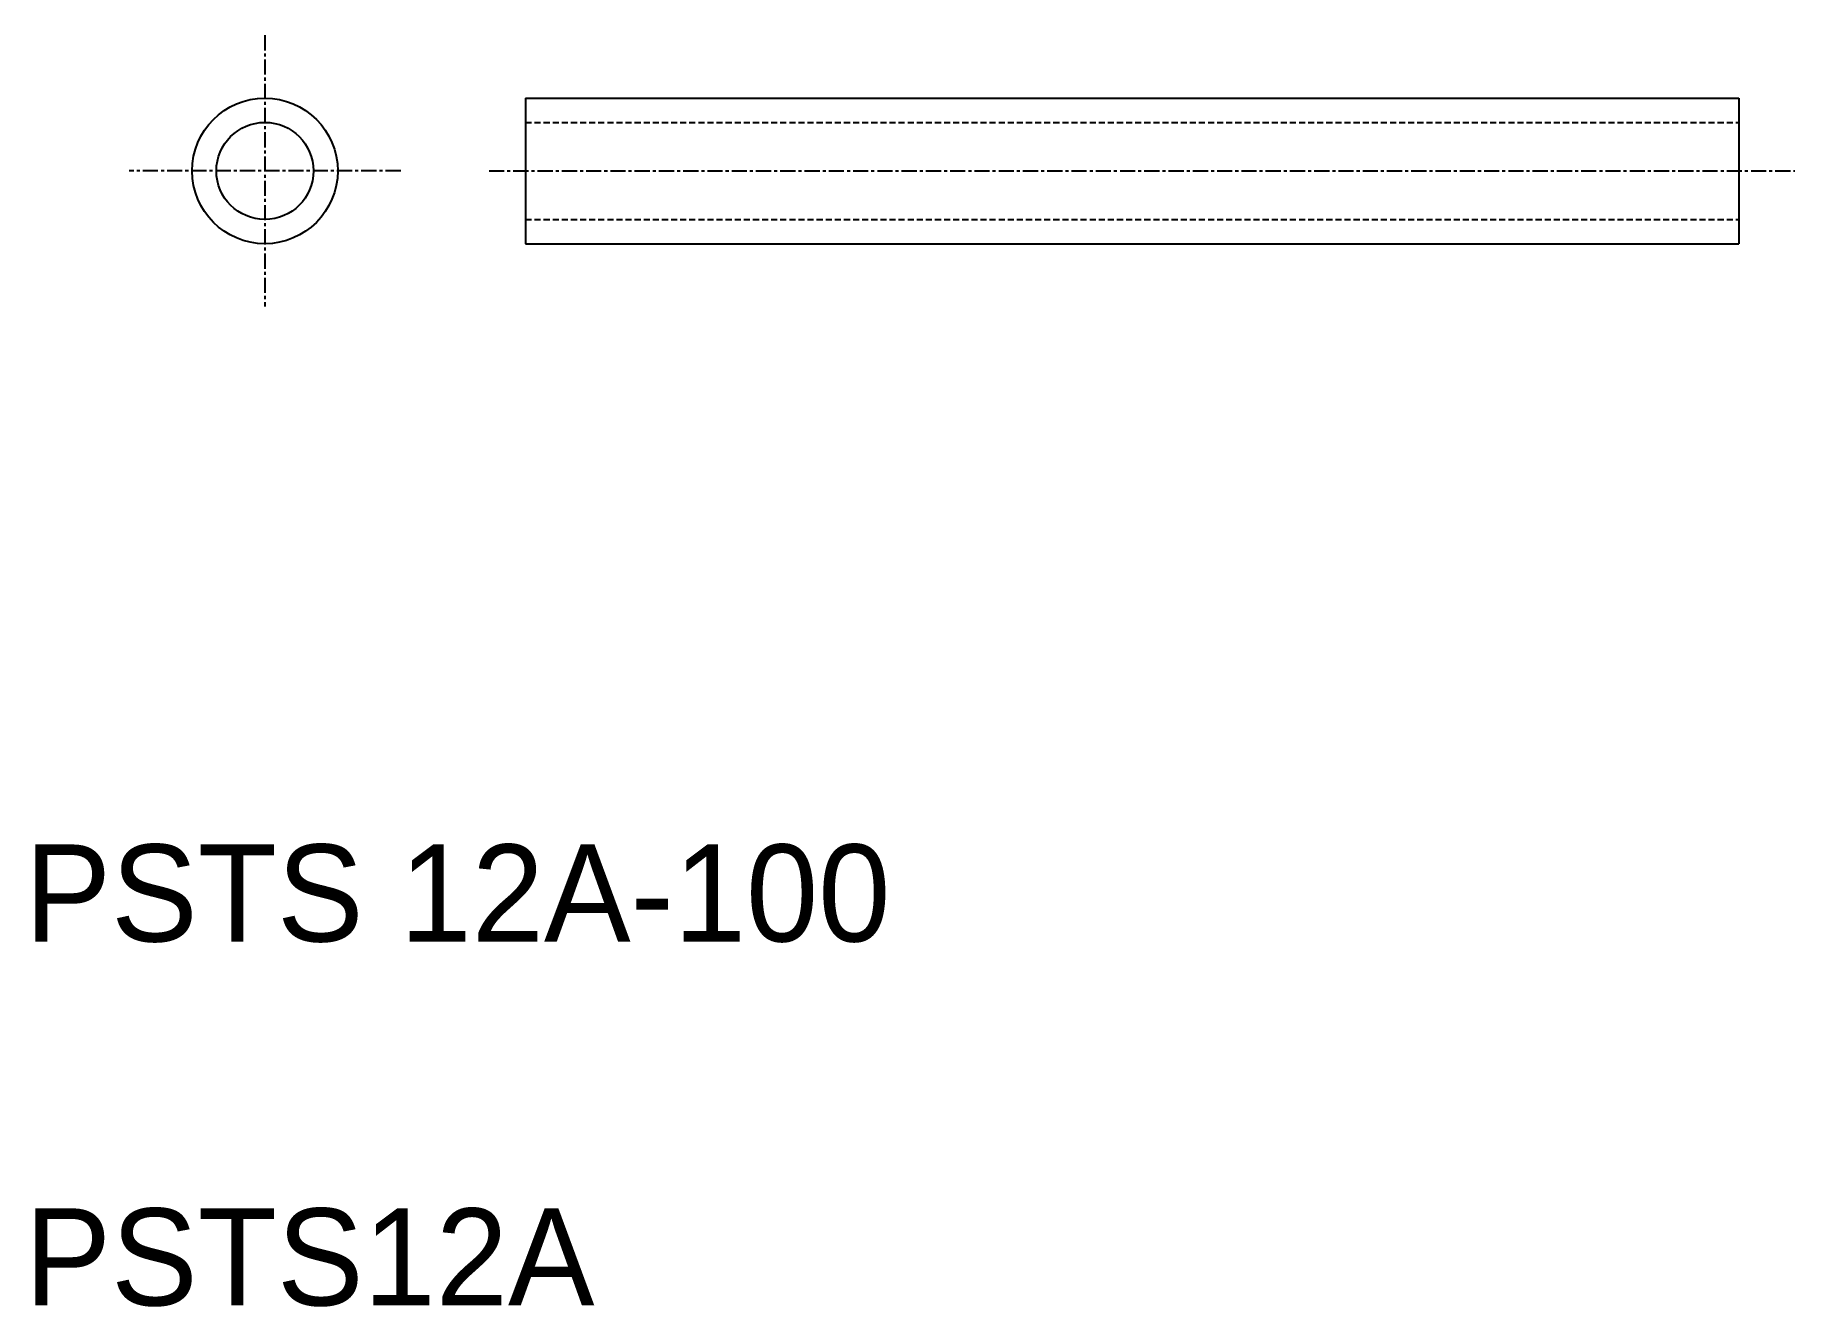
# Model space of a CAD drawing. Extents: x 218 to 363, y 97 to 202.
import ezdxf

# ---------------------------------------------------------------- set-up
doc = ezdxf.new("R2010")
doc.units = 0
doc.linetypes.add('CENTER', pattern=[2, 1.25, -0.25, 0.25, -0.25])
doc.linetypes.add('DASHED', pattern=[0.75, 0.5, -0.25])
doc.layers.get('0').update_dxf_attribs({"linetype": 'CONTINUOUS'})
doc.layers.add('CENTER', color=1, linetype='CENTER')

msp = doc.modelspace()

# ---------------------------------------------------------------- linework, layer by layer
at = {"color": 7, "linetype": 'CONTINUOUS'}
for p, q in [((258.02, 196.52), (358.02, 196.52)), ((258.02, 196.52), (258.02, 184.52)), ((358.02, 196.52), (358.02, 184.52)), ((258.02, 184.52), (358.02, 184.52))]:
    msp.add_line(p, q, dxfattribs=at)
at = {"color": 3, "linetype": 'DASHED'}
for p, q in [((258.02, 194.52), (358.02, 194.52)), ((258.02, 186.52), (358.02, 186.52))]:
    msp.add_line(p, q, dxfattribs=at)
at = {"color": 7, "linetype": 'CONTINUOUS'}
for radius in [6, 4]:
    msp.add_circle((236.55, 190.52), radius, dxfattribs=at)
at = {"layer": 'CENTER', "color": 1, "linetype": 'CENTER'}
for p, q in [((236.55, 201.71), (236.55, 179.34)), ((247.74, 190.52), (225.36, 190.52)), ((255.02, 190.52), (362.63, 190.52))]:
    msp.add_line(p, q, dxfattribs=at)

# ---------------------------------------------------------------- texts
at = {"color": 7, "linetype": 'CONTINUOUS'}
for s, p in [('PSTS 12A-100', (216.74, 127)), ('PSTS12A', (216.74, 97))]:
    msp.add_text(s, height=8, dxfattribs=at).set_placement(p)

doc.saveas('drawing.dxf')
